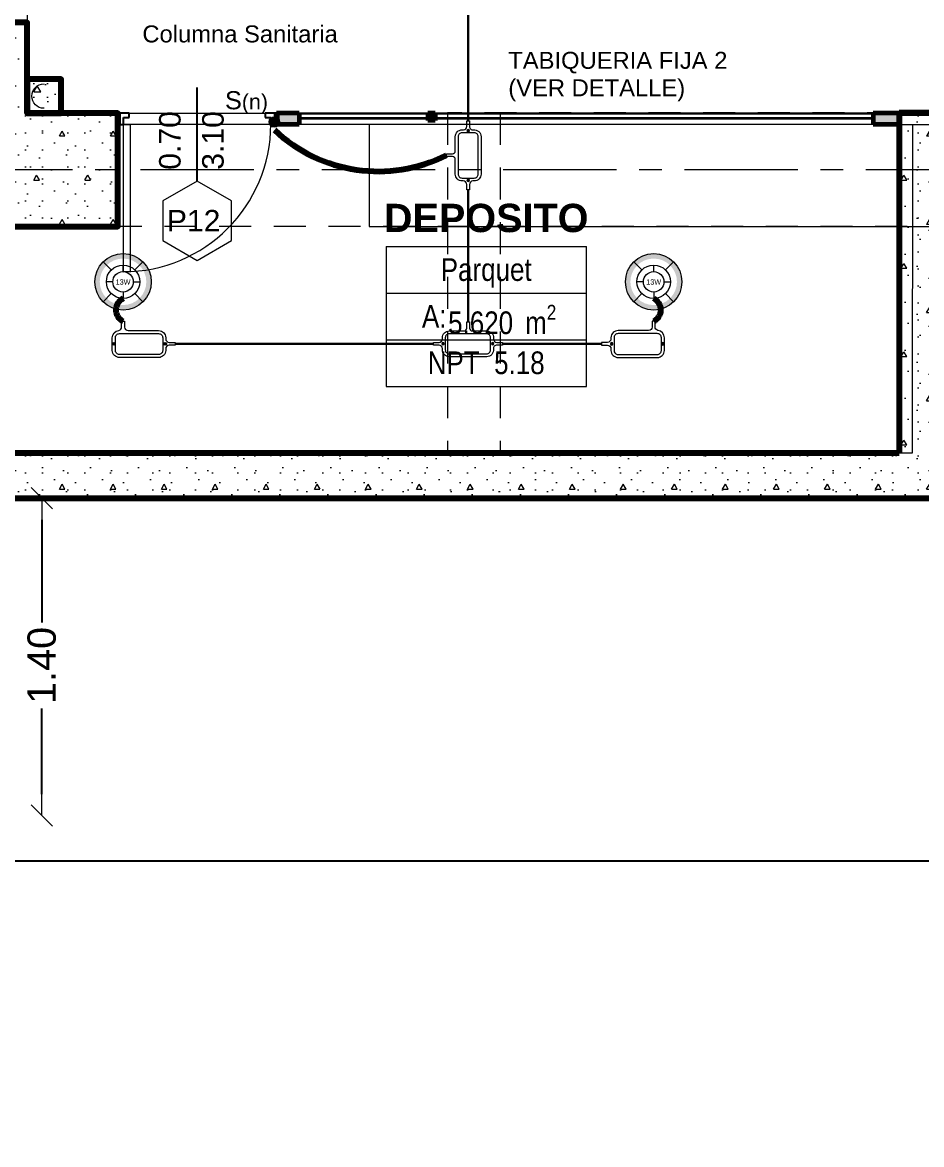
# Model space of a CAD drawing. Header units: inches. Extents: x -38 to 5698, y -33 to 92.
# Drawn here: x 123.05 to 127.015, y 3.148 to 8.1 of the extents above; entities that cross this region are included whole.
import ezdxf
from ezdxf.lldxf.tags import DXFTag

# ---------------------------------------------------------------- set-up
doc = ezdxf.new("R2010")
doc.units = ezdxf.units.IN
doc.header["$MEASUREMENT"] = 0
doc.set_wipeout_variables(frame=1)
doc.header["$PDMODE"] = 1
for name, pattern in [('CONTINUA', [0]), ('Hidden Line', [0.195611, 0.141111, -0.0545]), ('Línea Oculta', [0.195611, 0.141111, -0.0545]), ('Punto & Raya', [0.65, 0.5, -0.075, 0, -0.075]), ('Rayas', [0.282222, 0.141111, -0.141111]), ('Wipeout_Contour', [1, 0, -1])]:
    doc.linetypes.add(name, pattern=pattern)
for name, color, linetype, lineweight in [('00 IE CKTO TOMAS', 111, 'Rayas', 18), ('01 IE LUM LED AD DN570C', 1, 'Continuous', 13), ('ALUMBRADO_CONDUIT', 30, 'CONDUIT1', 30), ('Bancas', 1, 'Continuous', 13), ('Cable Alumbrado', 150, 'Continuous', 30), ('CABLEADO EXT.', 3, 'PVCSUBT', 30), ('Simb_Alumbrado', 140, 'CONTINUA', 30)]:
    doc.layers.add(name, color=color, linetype=linetype, lineweight=lineweight)
for name, color, linetype in [('02 _ ARQ _ ALB _ Cotas Ejes', 7, 'Continuous'), ('02 _ ARQ _ ALB _ Ejes Generales', 7, 'Continuous'), ('02 _ ARQ _ ALB _ Muros Interiores', 7, 'Continuous'), ('02 _ ARQ _ ZON _ Espacio.3D', 7, 'Continuous'), ('08 _ STR _ EXT _ 06 Columnas', 7, 'Continuous'), ('08 _ STR _ EXT _ 07 Losa Aligerada', 7, 'Continuous'), ('08 _ STR _ EXT _ 08 Placas Inclinadas', 7, 'Continuous'), ('08 _ STR _ EXT _ 09 Vigas', 7, 'Continuous'), ('Acabado - Muros', 7, 'Continuous'), ('Estructura - Carga', 7, 'Continuous'), ('MEP - HVAC', 7, 'Continuous'), ('Notas - Etiquetas', 251, 'Continuous')]:
    doc.layers.add(name, color=color, linetype=linetype)
doc.styles.add('Annotative', font='arial.ttf')
doc.styles.add('Estilo_Generado_4', font='swisse.ttf')
doc.styles.add('Estilo_Generado_8', font='arialbd.ttf')
doc.styles.add('Estilo_Generado_9', font='ARIALN.TTF')
doc.styles.add('{18b73a54-fa43-428c-adcb-c1c7bbdf2c84}', font='Simplex.shx')
tags = doc.linetypes.add('CONDUIT', pattern='A,1.5,-0.210535,["con",{18b73a54-fa43-428c-adcb-c1c7bbdf2c84},S=0.2,R=0,X=0,Y=-0.065594],-0.702384', length=2.412919).pattern_tags.tags
tags[6] = DXFTag(74, 10)
tags = doc.linetypes.add('CONDUIT1', pattern='A,1,-0.19772,["con",{18b73a54-fa43-428c-adcb-c1c7bbdf2c84},S=0.2,R=0,X=0,Y=-0.065594],-0.593642', length=1.791362).pattern_tags.tags
tags[6] = DXFTag(74, 10)
tags = doc.linetypes.add('PVCSUBT', pattern='A,0.6,-0.3,0.6,-0.075691,["PVC",Standard,S=0.2,R=0,X=0,Y=-0.093724],-0.621005', length=2.196696).pattern_tags.tags
tags[10] = DXFTag(74, 10)
doc.dimstyles.new('Estilo_Generado__1', dxfattribs={"dimtxt": 0.125, "dimasz": 0.095, "dimexe": 0.18, "dimexo": 0.3, "dimgap": 0, "dimtad": 0, "dimtih": 1, "dimtoh": 1, "dimzin": 0, "dimdsep": 46, "dimtxsty": 'Estilo_Generado_4', "dimblk": 'ARROWHEAD_6', "dimblk1": 'ARROWHEAD_6', "dimblk2": 'ARROWHEAD_6', "dimcen": 0.09, "dimse1": 1, "dimse2": 1, "dimclrd": 144, "dimclre": 144, "dimclrt": 7, "dimadec": 0, "dimazin": 0, "dimtfac": 1, "dimtdec": 4, "dimtmove": 0, "dimatfit": 3, "dimfxl": 1, "dimtolj": 1, "dimtzin": 0, "dimarcsym": 0})
doc.dimstyles.new('Estilo_Generado__4', dxfattribs={"dimtxt": 0.125, "dimasz": 0.095, "dimexe": 0.18, "dimexo": 0.3, "dimgap": 0, "dimtad": 0, "dimzin": 0, "dimdsep": 46, "dimtxsty": 'Estilo_Generado_4', "dimblk": 'ARROWHEAD_6', "dimblk1": 'ARROWHEAD_6', "dimblk2": 'ARROWHEAD_6', "dimcen": 0.09, "dimclrd": 144, "dimclre": 144, "dimclrt": 7, "dimadec": 0, "dimazin": 0, "dimtfac": 1, "dimtdec": 4, "dimtmove": 0, "dimatfit": 3, "dimfxl": 1, "dimtolj": 1, "dimtzin": 0, "dimarcsym": 0})
doc.dimstyles.new('Estilo_Generado__6', dxfattribs={"dimtxt": 0.125, "dimasz": 0.095, "dimexe": 0.18, "dimexo": 0.0625, "dimgap": 0, "dimtad": 0, "dimzin": 0, "dimdsep": 46, "dimtxsty": 'Estilo_Generado_4', "dimblk": 'ARROWHEAD_6', "dimblk1": 'ARROWHEAD_6', "dimblk2": 'ARROWHEAD_6', "dimcen": 0.09, "dimse1": 1, "dimse2": 1, "dimclrd": 144, "dimclre": 144, "dimclrt": 7, "dimadec": 0, "dimazin": 0, "dimtfac": 1, "dimtdec": 4, "dimtmove": 0, "dimatfit": 3, "dimfxl": 1, "dimtolj": 1, "dimtzin": 0, "dimarcsym": 0})
pattern_1 = [(0, (92.500015, 3e-09), (0, 0.03), [])]
pattern_2 = [(0, (92.5, 3e-09), (0, 0.3897114), [0.024375, -0.200625]), (0, (92.6125, 0.19486), (0, 0.3897114), [0.024375, -0.200625]), (60, (92.5, 3e-09), (-0.3375, 0.1948557), [0.024375, -0.200625]), (60, (92.725, 3e-09), (-0.3375, 0.1948557), [0.024375, -0.200625]), (120, (92.5244, 3e-09), (0.3375, 0.1948557), [0.024375, -0.200625]), (120, (92.7494, 3e-09), (0.3375, 0.1948557), [0.024375, -0.200625]), (0, (92.500015, 0.0375), (0, 0.075), [0, -0.075, 0, -0.1125]), (45, (92.537515, 0.0375), (-0.05303301, 0.05303301), [0, -0.05625, 0, -0.09375])]

# ---------------------------------------------------------------- blocks, each defined once
blk = doc.blocks.new('ARROWHEAD_6')
at = {"color": 0, "linetype": 'Continuous', "lineweight": 0}
for p, q in [((0, 0), (-1, 0)), ((-0.5, -0.5), (0.5, 0.5))]:
    blk.add_line(p, q, dxfattribs=at)
blk = doc.blocks.new('*D90', base_point=(804.059, 0))
at = {"layer": '02 _ ARQ _ ALB _ Cotas Ejes', "color": 144, "linetype": 'Continuous', "lineweight": -2, "transparency": 16777216}
for p, q in [((122.915, 2.2841), (126.0886, 2.2841)), ((129.725, 2.2841), (126.4761, 2.2841))]:
    blk.add_line(p, q, dxfattribs=at)
at = {"layer": 'Defpoints', "color": 0, "linetype": 'Continuous', "lineweight": 40, "transparency": 16777216}
for p in [(122.82, 7.45), (129.82, 7.45), (129.82, 2.2841)]:
    blk.add_point(p, dxfattribs=at)
at = {"layer": '02 _ ARQ _ ALB _ Cotas Ejes', "color": 144, "linetype": 'Continuous', "lineweight": -2, "transparency": 16777216, "xscale": 0.095, "yscale": 0.095, "zscale": 0.095, "rotation": 180}
blk.add_blockref('ARROWHEAD_6', (122.82, 2.2841), dxfattribs=at)
at = {"layer": '02 _ ARQ _ ALB _ Cotas Ejes', "color": 144, "linetype": 'Continuous', "lineweight": -2, "transparency": 16777216, "xscale": 0.095, "yscale": 0.095, "zscale": 0.095}
blk.add_blockref('ARROWHEAD_6', (129.82, 2.2841), dxfattribs=at)
at = {"layer": '02 _ ARQ _ ALB _ Cotas Ejes', "color": 7, "linetype": 'Continuous', "lineweight": 13, "transparency": 16777216, "insert": (126.2824, 2.2841), "char_height": 0.125, "attachment_point": 5, "style": 'Estilo_Generado_4'}
blk.add_mtext('\\A1;7.00', dxfattribs=at)
blk = doc.blocks.new('*D102', base_point=(804.059, 0))
at = {"layer": '02 _ ARQ _ ALB _ Cotas Ejes', "color": 144, "linetype": 'Continuous', "lineweight": -2, "transparency": 16777216}
for p, q in [((123.1351, 5.9055), (123.1351, 5.4523)), ((123.1351, 4.695), (123.1351, 5.0729))]:
    blk.add_line(p, q, dxfattribs=at)
at = {"layer": 'Defpoints', "color": 0, "linetype": 'Continuous', "lineweight": 40, "transparency": 16777216}
for p in [(122.4696, 6.0005), (123.1351, 6.0005), (122.7005, 4.6)]:
    blk.add_point(p, dxfattribs=at)
at = {"layer": '02 _ ARQ _ ALB _ Cotas Ejes', "color": 144, "linetype": 'Continuous', "lineweight": -2, "transparency": 16777216, "xscale": 0.095, "yscale": 0.095, "zscale": 0.095}
for p, rotation in [((123.1351, 6.0005), 90), ((123.1351, 4.6), 270)]:
    blk.add_blockref('ARROWHEAD_6', p, dxfattribs=dict(at, rotation=rotation))
at = {"layer": '02 _ ARQ _ ALB _ Cotas Ejes', "color": 7, "linetype": 'Continuous', "lineweight": 13, "transparency": 16777216, "insert": (123.1351, 5.2626), "char_height": 0.125, "attachment_point": 5, "rotation": 90, "style": 'Estilo_Generado_4'}
blk.add_mtext('\\A1;1.40', dxfattribs=at)
blk = doc.blocks.new('*D103', base_point=(804.059, 0))
at = {"layer": '02 _ ARQ _ ALB _ Cotas Ejes', "color": 144, "linetype": 'Continuous', "lineweight": -2, "transparency": 16777216}
for p, q in [((127.4478, 6.0005), (128.3389, 6.0005)), ((128.1589, 5.9055), (128.1589, 5.3523)), ((128.1589, 4.495), (128.1589, 4.9729)), ((123.0005, 4.4), (128.3389, 4.4))]:
    blk.add_line(p, q, dxfattribs=at)
at = {"layer": 'Defpoints', "color": 0, "linetype": 'Continuous', "lineweight": 40, "transparency": 16777216}
for p in [(127.1478, 6.0005), (128.1589, 6.0005), (122.7005, 4.4)]:
    blk.add_point(p, dxfattribs=at)
at = {"layer": '02 _ ARQ _ ALB _ Cotas Ejes', "color": 144, "linetype": 'Continuous', "lineweight": -2, "transparency": 16777216, "xscale": 0.095, "yscale": 0.095, "zscale": 0.095}
for p, rotation in [((128.1589, 6.0005), 90), ((128.1589, 4.4), 270)]:
    blk.add_blockref('ARROWHEAD_6', p, dxfattribs=dict(at, rotation=rotation))
at = {"layer": '02 _ ARQ _ ALB _ Cotas Ejes', "color": 7, "linetype": 'Continuous', "lineweight": 13, "transparency": 16777216, "insert": (128.1589, 5.1626), "char_height": 0.125, "attachment_point": 5, "rotation": 90, "style": 'Estilo_Generado_4'}
blk.add_mtext('\\A1;1.60', dxfattribs=at)
blk = doc.blocks.new('LUM DN570C')
at = {"layer": '01 IE LUM LED AD DN570C'}
h = blk.add_hatch(color=256, dxfattribs=at)
edge = h.paths.add_edge_path()
edge.add_arc((0, 0), 0.1344, 0, 360)
edge = h.paths.add_edge_path(flags=17)
edge.add_arc((0, 0), 0.1108, 0, 360)
for p, q in [((-0.0561, 0.0563), (-0.0949, 0.0952)), ((0.0561, 0.0563), (0.0949, 0.0952)), ((-0.0561, -0.0563), (-0.0949, -0.0952)), ((0.0561, -0.0563), (0.0949, -0.0952))]:
    blk.add_line(p, q, dxfattribs=at)
at = {"layer": '01 IE LUM LED AD DN570C', "ltscale": 0.4}
for p, q in [((0, 0.0487), (0, 0.0795)), ((-0.0487, 0), (-0.0795, 0)), ((0.0487, 0), (0.0795, 0)), ((0, -0.0487), (0, -0.0795))]:
    blk.add_line(p, q, dxfattribs=at)
at = {"layer": '01 IE LUM LED AD DN570C'}
for radius in [0.1344, 0.0795]:
    blk.add_circle((0, 0), radius, dxfattribs=at)
at = {"layer": '01 IE LUM LED AD DN570C', "ltscale": 0.4}
blk.add_circle((0, 0), 0.0487, dxfattribs=at)
at = {"color": 1, "linetype": 'ByBlock', "lineweight": 80, "insert": (-0.0353, 0.0117), "char_height": 0.025, "width": 0.622217, "attachment_point": 1}
blk.add_mtext('13W ', dxfattribs=at)
blk = doc.blocks.new('CAJA OVAL TIPO L')
at = {"layer": 'Simb_Alumbrado', "lineweight": 13}
blk.add_lwpolyline([(-0.0491, -0.079), (-0.0491, -0.0343, -0.380413), (-0.0258, -0.0088), (-0.0258, -0.0088, 0.341426), (-0.0164, 0.0033), (-0.0164, 0.0236), (-0.0063, 0.0236), (-0.0063, 0.0033, 0.414214), (0.0063, -0.0092), (0.1138, -0.0092, -0.414214), (0.1388, -0.0343), (0.1388, -0.0382, 0.414214), (0.1513, -0.0508), (0.1716, -0.0508), (0.1716, -0.0609), (0.1513, -0.0609, 0.414214), (0.1388, -0.0734), (0.1388, -0.079, -0.414214), (0.1138, -0.104), (-0.0241, -0.104, -0.414214), (-0.0491, -0.079, 0.414214)], format="xyb", dxfattribs=at)
blk.add_lwpolyline([(-0.0241, -0.0199), (0.1138, -0.0199, -0.414214), (0.1282, -0.0343), (0.1282, -0.079, -0.414214), (0.1138, -0.0934), (-0.0241, -0.0934, -0.414214), (-0.0384, -0.079), (-0.0384, -0.0343, -0.414214)], format="xyb", close=True, dxfattribs=at)
for points in [[(-0.0483, -0.0558), (-0.0395, -0.0558)], [(-0.0439, -0.0514), (-0.0439, -0.0602)], [(0.1323, -0.0558), (0.1411, -0.0558)], [(0.1367, -0.0514), (0.1367, -0.0602)]]:
    blk.add_lwpolyline(points, dxfattribs=at)
for centre in [(-0.0439, -0.0558), (0.1367, -0.0558)]:
    blk.add_circle(centre, 0.00438, dxfattribs=at)
blk = doc.blocks.new('oval t')
at = {"layer": 'Simb_Alumbrado', "lineweight": 13}
blk.add_lwpolyline([(0.0141, 0.0102, -0.414214), (0.0041, 0.0202), (0.0041, 0.0416), (-0.0056, 0.0416), (-0.0056, 0.0202, -0.414214), (-0.0156, 0.0102), (-0.0659, 0.0102, 0.414214), (-0.0899, -0.0138), (-0.0899, -0.0183, -0.414214), (-0.1019, -0.0303), (-0.1213, -0.0303), (-0.1213, -0.04), (-0.1016, -0.04, -0.451917), (-0.0897, -0.0535, 0.451917), (-0.0659, -0.0805), (0.0659, -0.0805, 0.414214), (0.0899, -0.0566), (0.0899, -0.0512, -0.398753), (0.1019, -0.0401), (0.1213, -0.0401), (0.1213, -0.0304), (0.1019, -0.0304, -0.368669), (0.0899, -0.0176), (0.0899, -0.0138, 0.414214), (0.0659, 0.0102), (0.0141, 0.0102)], format="xyb", dxfattribs=at)
blk.add_lwpolyline([(-0.0659, 0), (0.0659, 0, -0.414214), (0.0797, -0.0138), (0.0797, -0.0566, -0.414214), (0.0659, -0.0703), (-0.0659, -0.0703, -0.414214), (-0.0797, -0.0566), (-0.0797, -0.0138, -0.414214)], format="xyb", close=True, dxfattribs=at)
for points in [[(-0.0911, -0.0352), (-0.0828, -0.0352)], [(-0.0869, -0.031), (-0.0869, -0.0394)], [(0.0837, -0.0352), (0.0921, -0.0352)], [(0.0879, -0.031), (0.0879, -0.0394)]]:
    blk.add_lwpolyline(points, dxfattribs=at)
for centre in [(-0.0869, -0.0352), (0.0879, -0.0352)]:
    blk.add_circle(centre, 0.00419, dxfattribs=at)
blk = doc.blocks.new('ii3t')
at = {"layer": 'Simb_Alumbrado', "lineweight": 5}
h = blk.add_hatch(color=3, dxfattribs=at)
edge = h.paths.add_edge_path()
edge.add_arc((0, 0), 0.0164, 0, 360)
blk.add_circle((0, 0), 0.0164, dxfattribs=at)

msp = doc.modelspace()

# ---------------------------------------------------------------- hatches: boundary and pattern name
at = {"layer": '08 _ STR _ EXT _ 06 Columnas', "linetype": 'Continuous', "lineweight": 9}
h = msp.add_hatch(dxfattribs=at)
h.set_pattern_fill('HORMIGÓN_EN_MASA_0002', style=0, pattern_type=2)
h.set_pattern_definition(pattern_2)
h.paths.add_polyline_path([(122.57, 8.1), (122.57, 7.2), (123.47, 7.2), (123.47, 7.7), (123.07, 7.7), (123.07, 8.1)])
at = {"layer": '08 _ STR _ EXT _ 08 Placas Inclinadas', "linetype": 'Continuous', "lineweight": 9}
h = msp.add_hatch(dxfattribs=at)
h.set_pattern_fill('HORMIGÓN_EN_MASA_0002', style=0, pattern_type=2)
h.set_pattern_definition(pattern_2)
h.paths.add_polyline_path([(126.9169, 6.0611), (124.925, 6.2005), (122.9315, 6.2005), (122.2964, 6.1561), (122.2964, 6.0005), (126.9169, 6.0005)])
h = msp.add_hatch(dxfattribs=at)
h.set_pattern_fill('HORMIGÓN_EN_MASA_0002', style=0, pattern_type=2)
h.set_pattern_definition(pattern_2)
h.paths.add_polyline_path([(124.925, 6.2005), (125.156, 6.1843), (125.156, 6.2005)])
h = msp.add_hatch(dxfattribs=at)
h.set_pattern_fill('HORMIGÓN_EN_MASA_0002', style=0, pattern_type=2)
h.set_pattern_definition(pattern_2)
h.paths.add_polyline_path([(125.156, 6.2005), (125.156, 6.1843), (126.9169, 6.0611), (126.9169, 6.2005)])
h = msp.add_hatch(dxfattribs=at)
h.set_pattern_fill('HORMIGÓN_EN_MASA_0002', style=0, pattern_type=2)
h.set_pattern_definition(pattern_2)
h.paths.add_polyline_path([(126.9169, 6.2005), (126.9169, 6.0611), (127.1478, 6.0449), (127.1478, 6.2005)])
h = msp.add_hatch(dxfattribs=at)
h.set_pattern_fill('HORMIGÓN_EN_MASA_0002', style=0, pattern_type=2)
h.set_pattern_definition(pattern_2)
h.paths.add_polyline_path([(127.1478, 6.0449), (126.9169, 6.0611), (126.9169, 6.0005), (127.1478, 6.0005)])
at = {"layer": 'Estructura - Carga', "linetype": 'Continuous', "lineweight": 13}
h = msp.add_hatch(dxfattribs=at)
h.set_pattern_fill('HORMIGÓN_ARMADO_0002', color=251, style=0, pattern_type=2)
h.set_pattern_definition([(0, (92.5, 3e-09), (0, 0.3117692), [0.03, -0.15]), (0, (92.59, 0.1559), (0, 0.3117692), [0.03, -0.15]), (60, (92.5, 3e-09), (-0.27, 0.1558846), [0.03, -0.15]), (60, (92.68, 3e-09), (-0.27, 0.1558846), [0.03, -0.15]), (120, (92.53, 3e-09), (0.27, 0.1558846), [0.03, -0.15]), (120, (92.71, 3e-09), (0.27, 0.1558846), [0.03, -0.15]), (0, (92.500015, 0.03), (0, 0.06), [0, -0.06, 0, -0.09]), (45, (92.530015, 0.03), (-0.04242641, 0.04242641), [0, -0.045, 0, -0.075])])
h.paths.add_polyline_path([(123.07, 7.7), (123.22, 7.7), (123.22, 7.85), (123.07, 7.85)])

# ---------------------------------------------------------------- linework, layer by layer
at = {"layer": '02 _ ARQ _ ALB _ Ejes Generales', "color": 251, "linetype": 'Punto & Raya', "lineweight": 13}
msp.add_line((148.07, 7.45), (97.3454, 7.45), dxfattribs=at)
at = {"layer": '02 _ ARQ _ ALB _ Muros Interiores', "color": 152, "linetype": 'Continuous', "lineweight": 25}
msp.add_line((123.82, 7.4), (123.82, 7.8125), dxfattribs=at)
at = {"layer": '02 _ ARQ _ ALB _ Muros Interiores', "color": 7, "linetype": 'Continuous', "lineweight": 80}
for p, q in [((123.47, 7.7), (123.47, 7.65)), ((124.17, 7.7), (124.17, 7.65))]:
    msp.add_line(p, q, dxfattribs=at)
at = {"layer": '02 _ ARQ _ ALB _ Muros Interiores', "color": 165, "linetype": 'Continuous', "lineweight": 25}
for p, q in [((123.47, 7.7), (123.47, 7.65)), ((123.52, 7.7), (123.47, 7.7)), ((123.495, 7.65), (123.495, 7.68)), ((123.495, 7.68), (123.52, 7.68)), ((123.52, 7.68), (123.52, 7.7)), ((124.12, 7.7), (124.12, 7.68)), ((124.17, 7.7), (124.12, 7.7)), ((124.12, 7.68), (124.145, 7.68)), ((124.145, 7.68), (124.145, 7.65)), ((124.17, 7.65), (124.17, 7.7)), ((123.47, 7.65), (123.495, 7.65)), ((124.145, 7.65), (124.17, 7.65))]:
    msp.add_line(p, q, dxfattribs=at)
at = {"layer": '02 _ ARQ _ ALB _ Muros Interiores', "color": 165, "linetype": 'Continuous', "lineweight": 15}
for p, q in [((123.495, 7), (123.495, 7.65)), ((123.495, 7.65), (123.525, 7.65)), ((123.525, 7.65), (123.525, 7)), ((123.525, 7), (123.495, 7))]:
    msp.add_line(p, q, dxfattribs=at)
at = {"layer": '02 _ ARQ _ ALB _ Muros Interiores', "color": 251, "linetype": 'Continuous', "lineweight": 13, "flags": 128}
msp.add_lwpolyline([(123.82, 7.05), (123.9716, 7.1375), (123.9716, 7.3125), (123.82, 7.4), (123.6684, 7.3125), (123.6684, 7.1375)], close=True, dxfattribs=at)
at = {"layer": '02 _ ARQ _ ALB _ Muros Interiores', "color": 175, "linetype": 'Continuous', "lineweight": 15}
msp.add_arc((123.495, 7.65), 0.65, 270, 0, dxfattribs=at)
at = {"layer": '02 _ ARQ _ ZON _ Espacio.3D', "color": 252, "linetype": 'Continuous', "lineweight": 13}
for p, q in [((124.6534, 7.1113), (124.6534, 6.4936)), ((124.6534, 7.1113), (125.5368, 7.1113)), ((125.5368, 6.4936), (125.5368, 7.1113)), ((124.6534, 6.9054), (125.5368, 6.9054)), ((124.6534, 6.6995), (125.5368, 6.6995)), ((124.6534, 6.4936), (125.5368, 6.4936))]:
    msp.add_line(p, q, dxfattribs=at)
at = {"layer": '02 _ ARQ _ ZON _ Espacio.3D', "color": 254, "linetype": 'Continuous', "lineweight": 0, "flags": 128}
msp.add_lwpolyline([(130.07, 16.5), (129.57, 16.5), (129.57, 17.35), (123.07, 17.35), (123.07, 7.7), (124.5795, 7.6999), (124.5795, 7.2), (129.37, 7.2), (129.37, 7.7), (129.57, 7.7), (129.57, 8.1), (130.07, 8.1)], dxfattribs=at)
msp.add_lwpolyline([(122.9315, 6.2005), (126.9755, 6.2005), (126.9764, 7.65), (123.47, 7.65), (123.47, 7.2), (122.9315, 7.2)], close=True, dxfattribs=at)
at = {"layer": '08 _ STR _ EXT _ 06 Columnas', "color": 7, "linetype": 'Continuous', "lineweight": 80, "flags": 128}
msp.add_lwpolyline([(122.57, 8.1), (122.57, 7.2), (123.47, 7.2), (123.47, 7.7), (123.07, 7.7), (123.07, 8.1)], close=True, dxfattribs=at)
at = {"layer": '08 _ STR _ EXT _ 07 Losa Aligerada', "color": 254, "linetype": 'Continuous', "lineweight": 18, "flags": 128}
msp.add_lwpolyline([(122.9315, 6.0005), (129.57, 6.0005), (129.57, 3.3753), (137.07, 3.3753), (137.07, 6.05), (144.82, 6.05), (144.82, 14.9999)], dxfattribs=at)
at = {"layer": '08 _ STR _ EXT _ 08 Placas Inclinadas', "color": 7, "linetype": 'Continuous', "lineweight": 80}
msp.add_line((122.2964, 6.2005), (126.9169, 6.2005), dxfattribs=at)
at = {"layer": '08 _ STR _ EXT _ 08 Placas Inclinadas', "color": 7, "linetype": 'Continuous', "lineweight": 80, "flags": 128}
msp.add_lwpolyline([(122.0654, 6.0005), (127.1478, 6.0005)], dxfattribs=at)
at = {"layer": '08 _ STR _ EXT _ 09 Vigas', "color": 251, "linetype": 'Hidden Line', "lineweight": 13}
for p, q in [((123.07, 7.7), (123.07, 16.9)), ((144.07, 7.2), (101.57, 7.2))]:
    msp.add_line(p, q, dxfattribs=at)
at = {"layer": 'Acabado - Muros', "color": 7, "linetype": 'Continuous', "lineweight": 60}
msp.add_line((124.17, 7.7), (124.17, 7.65), dxfattribs=at)
at = {"layer": 'ALUMBRADO_CONDUIT', "color": 30, "lineweight": 30, "ltscale": 0.4, "true_color": 0xf26722}
for p, q in [((125.0157, 7.3611), (125.0157, 6.7781)), ((123.7228, 6.6818), (124.8626, 6.6818)), ((125.1668, 6.6818), (125.6043, 6.6818))]:
    msp.add_line(p, q, dxfattribs=at)
at = {"layer": 'CABLEADO EXT.', "color": 3, "lineweight": 80}
for centre, start, end in [((123.5173, 6.8316), 115.4571, 244.5429), ((125.8098, 6.8316), 295.4571, 64.5429)]:
    msp.add_arc(centre, 0.0556, start, end, dxfattribs=at)
at = {"layer": 'Estructura - Carga', "color": 7, "linetype": 'Continuous', "lineweight": 80, "flags": 128}
msp.add_lwpolyline([(123.07, 7.7), (123.22, 7.7), (123.22, 7.85), (123.07, 7.85)], close=True, dxfattribs=at)
at = {"layer": 'MEP - HVAC', "color": 7, "linetype": 'Continuous', "lineweight": 13, "flags": 128}
msp.add_lwpolyline([(123.145, 7.721, -1), (123.145, 7.829)], format="xyb", dxfattribs=at)

# ---------------------------------------------------------------- block references
at = {"layer": '01 IE LUM LED AD DN570C', "color": 1, "lineweight": 5, "xscale": 0.9263905751172247, "yscale": 0.9263905751172247, "zscale": 0.9263905751172247}
for p in [(123.4934, 6.9554), (125.8337, 6.9554)]:
    msp.add_blockref('LUM DN570C', p, dxfattribs=at)
at = {"layer": 'ALUMBRADO_CONDUIT', "linetype": 'CONDUIT', "lineweight": 30, "yscale": 1.253906979044094, "zscale": 1.253906979044094}
for p, xscale in [((123.5076, 6.7518), 1.253906979044094), ((125.8195, 6.7518), -1.253906979044094)]:
    msp.add_blockref('CAJA OVAL TIPO L', p, dxfattribs=dict(at, xscale=xscale))
at = {"layer": 'Bancas', "color": 252, "true_color": 0x939598, "xscale": -1.253906979044094, "yscale": 1.253906979044094, "zscale": 1.253906979044094}
msp.add_blockref('oval t', (125.0147, 6.726), dxfattribs=at)
at = {"layer": 'Cable Alumbrado', "lineweight": 0, "xscale": 1.404578189384958, "yscale": 1.404578189384958, "zscale": 1.404578189384958}
msp.add_blockref('ii3t', (124.1608, 7.6608), dxfattribs=at)

# ---------------------------------------------------------------- texts
at = {"layer": '00 IE CKTO TOMAS', "insert": (123.9429, 7.6964), "char_height": 0.08, "width": 0.768045, "attachment_point": 7, "style": 'Annotative'}
msp.add_mtext('S{\\H0.84375x;(n)}', dxfattribs=at)
at = {"layer": '02 _ ARQ _ ALB _ Muros Interiores', "color": 251, "lineweight": 25, "char_height": 0.095, "attachment_point": 7, "rotation": 90, "style": 'Estilo_Generado_4'}
for s, insert in [('\\A1;{\\pql;\\pt0;\\fSwis721 Ex BT|b0|i0|c0|p34;0.70\\fSwis721 Ex BT|b0|i0|c0|p34;\\A1{\\H.66x;\\S^  ;}\\fSwis721 Ex BT|b0|i0|c0|p34;\\fSwis721 Ex BT|b0|i0|c0|p34;}', (123.775, 7.45)), ('\\A1;{\\pql;\\pt0;\\fSwis721 Ex BT|b0|i0|c0|p34;3.10\\fSwis721 Ex BT|b0|i0|c0|p34;\\A1{\\H.66x;\\S^  ;}\\fSwis721 Ex BT|b0|i0|c0|p34;\\fSwis721 Ex BT|b0|i0|c0|p34;}', (123.965, 7.45))]:
    msp.add_mtext(s, dxfattribs=dict(at, insert=insert))
at = {"layer": '02 _ ARQ _ ALB _ Muros Interiores', "color": 251, "lineweight": 25, "insert": (123.6867, 7.1775), "char_height": 0.095, "attachment_point": 7, "style": 'Estilo_Generado_4'}
msp.add_mtext('\\A1;{\\pql;\\pt0;\\fSwis721 Ex BT|b0|i0|c0|p34;P12\\fSwis721 Ex BT|b0|i0|c0|p34;\\fSwis721 Ex BT|b0|i0|c0|p34;\\fSwis721 Ex BT|b0|i0|c0|p34;}', dxfattribs=at)
at = {"layer": '02 _ ARQ _ ZON _ Espacio.3D', "color": 252, "lineweight": 25, "attachment_point": 2}
for s, insert, char_height, style in [('\\A1;{\\pqc;\\pt0;\\fArial|b1|i0|c0|p34;DEPOSITO}', (125.0951, 7.2997), 0.125, 'Estilo_Generado_8'), ('\\A1;{\\pqc;\\pt0;\\fArial Narrow|b0|i0|c0|p34;Parquet}', (125.0951, 7.0594), 0.1, 'Estilo_Generado_9'), ('\\A1;{\\pqc;\\pt0;\\fArial Narrow|b0|i0|c0|p34;A: }', (124.866, 6.8535), 0.1, 'Estilo_Generado_9'), ('\\A1;{\\pqc;\\pt0,0.3;\\fArial Narrow|b0|i0|c0|p34;5.620\\fArial Narrow|b0|i0|c0|p34;\\A1{\\H.66x;\\S^  ;}\\fArial Narrow|b0|i0|c0|p34; m\\fArial Narrow|b0|i0|c0|p34;\\A1{\\H.66x;\\S2^  ;}}', (125.1657, 6.8539), 0.1, 'Estilo_Generado_9'), ('\\A1;{\\pqc;\\pt0;\\fArial Narrow|b0|i0|c0|p34;NPT  5.18}', (125.0951, 6.6481), 0.1, 'Estilo_Generado_9')]:
    msp.add_mtext(s, dxfattribs=dict(at, insert=insert, char_height=char_height, style=style))
at = {"layer": 'Notas - Etiquetas', "color": 8, "linetype": 'Continuous', "lineweight": 35, "insert": (123.5787, 8.0488), "char_height": 0.075, "attachment_point": 4, "style": 'Estilo_Generado_4'}
msp.add_mtext('\\A1;{\\pql;\\fSwis721 Ex BT|b0|i0|c0|p34;Columna Sanitaria}', dxfattribs=at)
at = {"layer": 'Notas - Etiquetas', "color": 8, "linetype": 'Continuous', "lineweight": 13, "insert": (125.1925, 7.8609), "char_height": 0.075, "width": 1.004961, "attachment_point": 4, "line_spacing_factor": 0.969465, "style": 'Estilo_Generado_4'}
msp.add_mtext('\\A1;{\\pql;\\fSwis721 Ex BT|b0|i0|c0|p34;TABIQUERIA FIJA 2 (VER DETALLE)\\fSwis721 Ex BT|b0|i0|c0|p34; }', dxfattribs=at)

# ---------------------------------------------------------------- dimensions: what is measured, and where the dimension line sits
at = {"layer": '02 _ ARQ _ ALB _ Cotas Ejes', "color": 144, "linetype": 'Continuous', "lineweight": 13}
dim = msp.add_linear_dim(base=(129.82, 2.2841), p1=(122.82, 7.45), p2=(129.82, 7.45), dimstyle='Estilo_Generado__1', dxfattribs=at)
dim.commit()
dim.dimension.update_dxf_attribs({"geometry": '*D90', "text_midpoint": (126.2824, 2.2841), "dimtype": 160})
for base, p1, p2, dimstyle, picture, middle in [((123.1351, 6.0005), (122.7005, 4.6), (122.4696, 6.0005), 'Estilo_Generado__6', '*D102', (123.1351, 5.2626)), ((128.1589, 6.0005), (122.7005, 4.4), (127.1478, 6.0005), 'Estilo_Generado__4', '*D103', (128.1589, 5.1626))]:
    dim = msp.add_linear_dim(base=base, p1=p1, p2=p2, angle=90, dimstyle=dimstyle, dxfattribs=at)
    dim.commit()
    dim.dimension.update_dxf_attribs({"geometry": picture, "text_midpoint": middle, "dimtype": 160, "text_rotation": 90})

# ---------------------------------------------------------------- next in the draw order: wipeouts: each hides what was drawn before it
at = {"color": 254, "linetype": 'Wipeout_Contour', "lineweight": 0, "ltscale": 5023.597006}
msp.add_wipeout([(124.8538, 7.65), (126.8014, 7.65), (126.8014, 7.7), (124.8703, 7.7), (124.8703, 7.667), (124.8538, 7.667)], dxfattribs=at).dxf.layer = 'Acabado - Muros'
at = {"color": 254, "linetype": 'Wipeout_Contour', "lineweight": 0, "ltscale": 3354.318651}
msp.add_wipeout([(126.9169, 7.65), (127.0538, 7.65), (127.0538, 7.7), (126.9169, 7.7)], dxfattribs=at).dxf.layer = 'Acabado - Muros'

# ---------------------------------------------------------------- next in the draw order: hatches: boundary and pattern name
at = {"layer": '08 _ STR _ EXT _ 08 Placas Inclinadas', "linetype": 'Continuous', "lineweight": 9}
h = msp.add_hatch(dxfattribs=at)
h.set_pattern_fill('HORMIGÓN_EN_MASA_0002', style=0, pattern_type=2)
h.set_pattern_definition(pattern_2)
h.paths.add_polyline_path([(127.1478, 6.2005), (127.1478, 7.7005), (126.9169, 7.7005), (126.9169, 6.2005)])

# ---------------------------------------------------------------- next in the draw order: linework, layer by layer
at = {"layer": '08 _ STR _ EXT _ 08 Placas Inclinadas', "color": 7, "linetype": 'Continuous', "lineweight": 80}
msp.add_line((126.9169, 7.7005), (126.9169, 6.2005), dxfattribs=at)
at = {"layer": '08 _ STR _ EXT _ 08 Placas Inclinadas', "color": 7, "linetype": 'Continuous', "lineweight": 80, "flags": 128}
msp.add_lwpolyline([(127.1478, 7.7005), (126.9169, 7.7005)], dxfattribs=at)
at = {"layer": 'Acabado - Muros', "color": 7, "linetype": 'Continuous', "lineweight": 60}
for p, q in [((126.9169, 7.7), (126.9169, 7.65)), ((126.9169, 7.65), (126.8014, 7.65))]:
    msp.add_line(p, q, dxfattribs=at)
at = {"layer": 'Acabado - Muros', "color": 251, "linetype": 'Continuous', "lineweight": 13, "flags": 128}
for points in [[(126.9169, 7.7), (127.552, 7.7)], [(126.9169, 7.65), (127.552, 7.65)]]:
    msp.add_lwpolyline(points, dxfattribs=at)

# ---------------------------------------------------------------- next in the draw order: wipeouts: each hides what was drawn before it
at = {"color": 254, "linetype": 'Wipeout_Contour', "lineweight": 0, "ltscale": 5016.541888}
msp.add_wipeout([(124.27, 7.65), (124.8538, 7.65), (124.8538, 7.667), (124.8373, 7.667), (124.8373, 7.7), (124.27, 7.7)], dxfattribs=at).dxf.layer = 'Acabado - Muros'

# ---------------------------------------------------------------- next in the draw order: linework, layer by layer
at = {"layer": 'Acabado - Muros', "color": 7, "linetype": 'Continuous', "lineweight": 60}
msp.add_line((124.27, 7.65), (124.17, 7.65), dxfattribs=at)
at = {"layer": 'Acabado - Muros', "color": 251, "linetype": 'Continuous', "lineweight": 13, "flags": 128}
for points in [[(124.8373, 7.7), (124.27, 7.7)], [(126.8014, 7.7), (124.8703, 7.7)], [(126.8014, 7.65), (124.27, 7.65)]]:
    msp.add_lwpolyline(points, dxfattribs=at)
at = {"layer": 'CABLEADO EXT.', "color": 3, "lineweight": 80}
msp.add_arc((124.6194, 8.1091), 0.6662, 226.4934, 296.761, dxfattribs=at)

# ---------------------------------------------------------------- next in the draw order: wipeouts: each hides what was drawn before it
at = {"color": 254, "linetype": 'Wipeout_Contour', "lineweight": 0, "ltscale": 3344.592593}
msp.add_wipeout([(124.27, 7.695), (124.27, 7.675), (124.8373, 7.675), (124.8373, 7.695)], dxfattribs=at).dxf.layer = 'Acabado - Muros'
at = {"color": 254, "linetype": 'Wipeout_Contour', "lineweight": 0, "ltscale": 3349.721254}
msp.add_wipeout([(124.8703, 7.695), (124.8703, 7.675), (126.8014, 7.675), (126.8014, 7.695)], dxfattribs=at).dxf.layer = 'Acabado - Muros'

# ---------------------------------------------------------------- next in the draw order: hatches: boundary and pattern name
at = {"layer": 'Acabado - Muros', "linetype": 'Continuous', "lineweight": 0}
for points in [[(124.27, 7.7), (124.17, 7.7), (124.17, 7.65), (124.27, 7.65)], [(124.8373, 7.667), (124.8703, 7.667), (124.8703, 7.7), (124.8373, 7.7)], [(126.8014, 7.7), (126.8014, 7.65), (126.9169, 7.65), (126.9169, 7.7)]]:
    msp.add_hatch(color=254, dxfattribs=at).paths.add_polyline_path(points)
h = msp.add_hatch(dxfattribs=at)
h.set_pattern_fill('CONTRACHAPADO_0002', color=254, style=0, pattern_type=2)
h.set_pattern_definition(pattern_1)
h.paths.add_polyline_path([(124.27, 7.695), (124.27, 7.675), (124.8373, 7.675), (124.8373, 7.695)])
h = msp.add_hatch(dxfattribs=at)
h.set_pattern_fill('CONTRACHAPADO_0002', color=254, style=0, pattern_type=2)
h.set_pattern_definition(pattern_1)
h.paths.add_polyline_path([(124.8703, 7.695), (124.8703, 7.675), (126.8014, 7.675), (126.8014, 7.695)])

# ---------------------------------------------------------------- next in the draw order: linework, layer by layer
at = {"layer": '08 _ STR _ EXT _ 08 Placas Inclinadas', "color": 251, "linetype": 'Línea Oculta', "lineweight": 13}
for p, q in [((126.9169, 7.7005), (124.925, 7.7005)), ((125.156, 7.7005), (125.156, 6.2005))]:
    msp.add_line(p, q, dxfattribs=at)
at = {"layer": '08 _ STR _ EXT _ 08 Placas Inclinadas', "color": 251, "linetype": 'Línea Oculta', "lineweight": 13, "flags": 128}
msp.add_lwpolyline([(124.925, 7.7005), (124.925, 6.2005)], dxfattribs=at)
at = {"layer": '08 _ STR _ EXT _ 09 Vigas', "color": 251, "linetype": 'Hidden Line', "lineweight": 13}
msp.add_line((123.07, 7.7), (129.57, 7.7), dxfattribs=at)
at = {"layer": 'Acabado - Muros', "color": 7, "linetype": 'Continuous', "lineweight": 60}
for p, q in [((124.27, 7.7), (124.17, 7.7)), ((124.27, 7.7), (124.27, 7.65)), ((124.8373, 7.7), (124.8373, 7.667)), ((124.8703, 7.7), (124.8373, 7.7)), ((124.8703, 7.7), (124.8703, 7.667)), ((126.8014, 7.7), (126.8014, 7.65)), ((126.9169, 7.7), (126.8014, 7.7)), ((124.8703, 7.667), (124.8373, 7.667))]:
    msp.add_line(p, q, dxfattribs=at)
at = {"layer": 'Acabado - Muros', "color": 7, "linetype": 'Continuous', "lineweight": 13, "flags": 128}
for points in [[(124.27, 7.695), (124.27, 7.675), (124.8373, 7.675), (124.8373, 7.695)], [(124.8703, 7.695), (124.8703, 7.675), (126.8014, 7.675), (126.8014, 7.695)]]:
    msp.add_lwpolyline(points, close=True, dxfattribs=at)
at = {"layer": 'ALUMBRADO_CONDUIT', "color": 30, "lineweight": 30, "ltscale": 0.4, "true_color": 0xf26722}
msp.add_line((125.0157, 8.7386), (125.0157, 7.6654), dxfattribs=at)

# ---------------------------------------------------------------- next in the draw order: block references
at = {"layer": 'Bancas', "color": 252, "true_color": 0x939598, "xscale": -1.253906979044094, "yscale": 1.253906979044094, "zscale": 1.253906979044094, "rotation": 90}
msp.add_blockref('oval t', (124.9715, 7.5133), dxfattribs=at)

doc.saveas('drawing.dxf')
